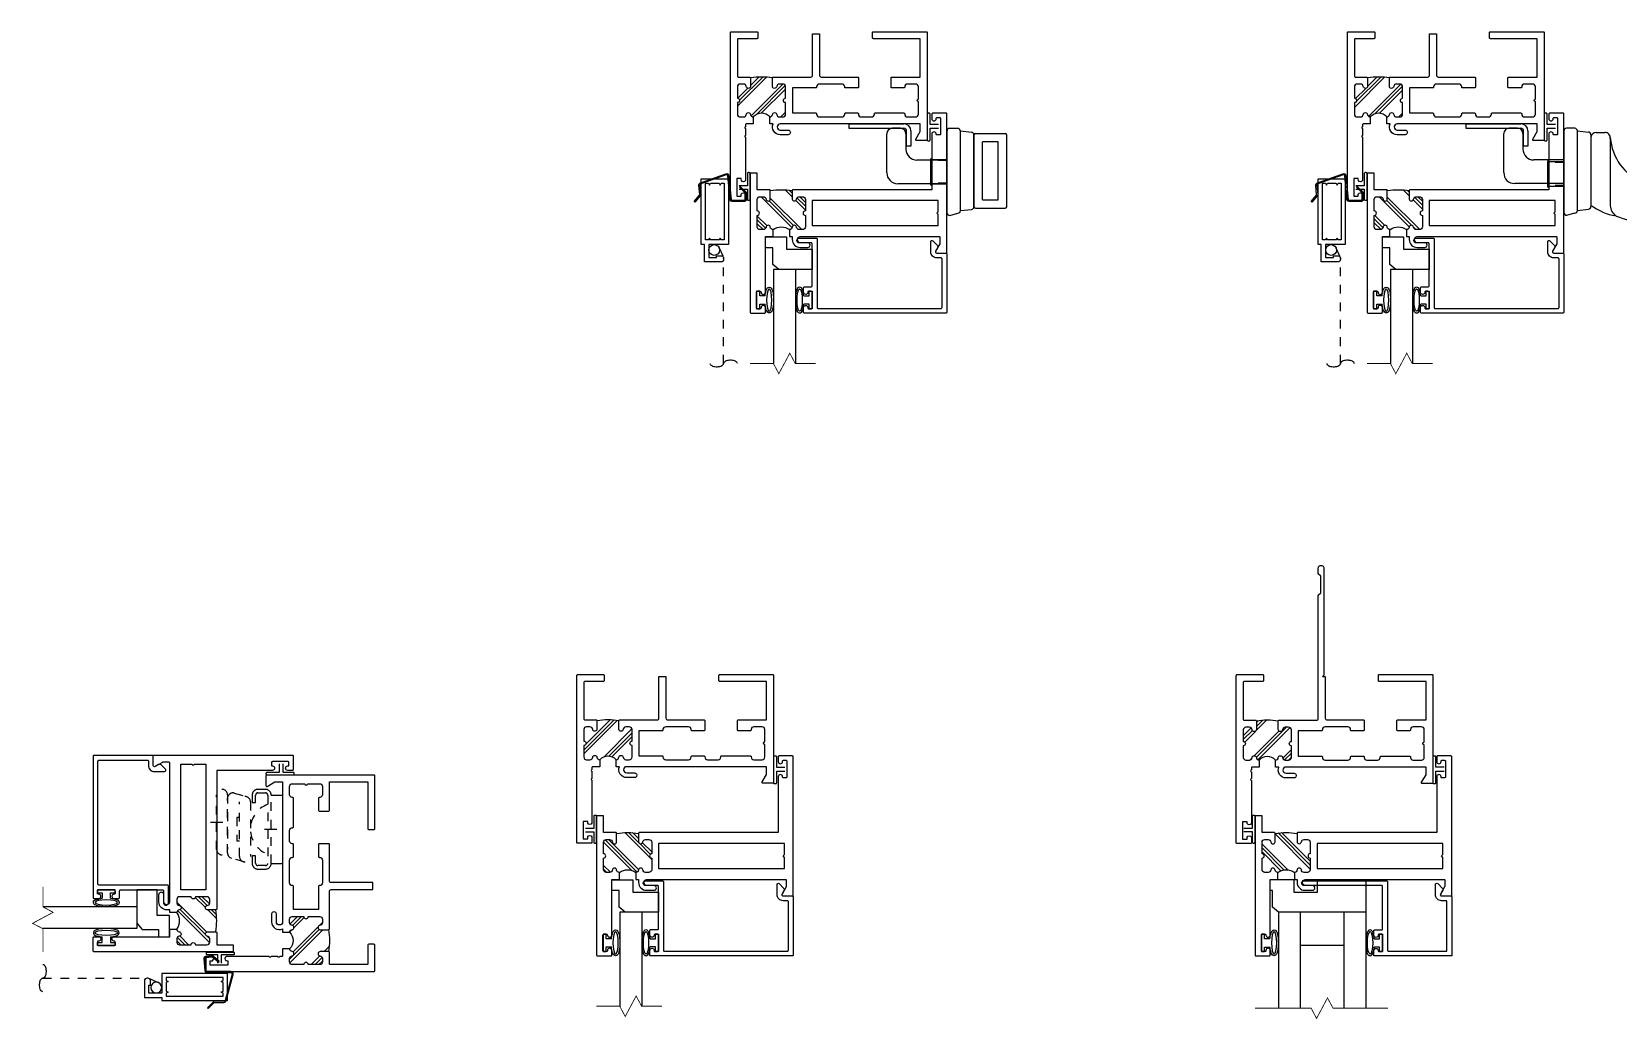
# Model space of a CAD drawing. Extents: x 0.1 to 55.9, y 2.9 to 38.1.
# Drawn here: x 0.1 to 18.25, y 16.46 to 27.77 of the extents above; entities that cross this region are included whole.
import ezdxf

# ---------------------------------------------------------------- set-up
doc = ezdxf.new("R2010")
doc.units = 0
doc.header["$LTSCALE"] = 0.25
doc.header["$MEASUREMENT"] = 0
doc.linetypes.add('HIDDEN', pattern=[0.375, 0.25, -0.125])
doc.linetypes.add('HIDDEN2', pattern=[0.1875, 0.125, -0.0625])
doc.layers.get('0').update_dxf_attribs({"linetype": 'CONTINUOUS'})
for name, color, linetype in [('DIM', 7, 'CONTINUOUS'), ('FRAME', 1, 'CONTINUOUS'), ('GLASS', 7, 'CONTINUOUS'), ('MISC', 7, 'CONTINUOUS'), ('SCREEN', 92, 'CONTINUOUS'), ('SCREEN_CLIP', 7, 'CONTINUOUS'), ('TEXT', 7, 'CONTINUOUS'), ('VENT', 5, 'CONTINUOUS')]:
    doc.layers.add(name, color=color, linetype=linetype)

# ---------------------------------------------------------------- blocks, each defined once
blk = doc.blocks.new('A$C5B811888')
at = {"layer": 'MISC', "linetype": 'Continuous'}
for points in [[(0.0319, 0), (0.0319, 0.024), (0.0025, 0.024, -0.414214), (0, 0.0265), (0, 0.0297, -0.414214), (0.0025, 0.0322), (0.0765, 0.0322, -0.414214), (0.079, 0.0297)], [(0.079, 0.0297), (0.079, 0.0265, -0.414214), (0.0765, 0.024), (0.0414, 0.024), (0.0414, 0)]]:
    blk.add_lwpolyline(points, format="xyb", dxfattribs=at)
blk = doc.blocks.new('PI_STRIKE PLATE')
at = {"layer": 'MISC'}
for p, q in [((0, 0), (-0.01, 0)), ((-0.01, 0), (-0.01, -0.05)), ((0, 0), (0.62, 0)), ((-0.01, -0.05), (0.62, -0.05)), ((0.65, -0.256), (0.65, -0.08)), ((0.7, -0.08), (0.7, -0.256)), ((0.7, -0.256), (0.65, -0.256))]:
    blk.add_line(p, q, dxfattribs=at)
for radius in [0.08, 0.03]:
    blk.add_arc((0.62, -0.08), radius, 0, 90, dxfattribs=at)
blk = doc.blocks.new('05P86-NAIL-FIN-IG')
h = blk.add_hatch()
h.set_pattern_fill('PLAST', angle=45, style=0)
h.paths.add_polyline_path([(0.544, 1.302, 0.414214), (0.512, 1.333), (0.474, 1.333, 0.38311), (0.443, 1.305, -0.947716), (0.393, 1.308), (0.393, 1.403, 0.081165), (0.143, 1.403), (0.143, 1.308, -0.947716), (0.094, 1.305, 0.38311), (0.063, 1.333), (0.024, 1.333, 0.414214), (-0.007, 1.302), (-0.007, 1.17, -1), (-0.007, 1.12), (-0.007, 0.988, 0.414214), (0.024, 0.957), (0.063, 0.957, 0.38311), (0.094, 0.985, -0.898027), (0.143, 0.985, 0.38311), (0.174, 0.957, -0.436275), (0.363, 0.957, 0.38311), (0.394, 0.985, -0.898027), (0.443, 0.985, 0.38311), (0.474, 0.957), (0.512, 0.957, 0.414214), (0.544, 0.988), (0.544, 1.12, -1), (0.544, 1.17)])
for points in [[(0.567, 0.806, -1.178959), (0.567, 0.752), (0.483, 0.752, -0.536675), (0.401, 0.877), (0.363, 0.877), (0.363, 0.957, 0.38311), (0.394, 0.985, -0.898027), (0.443, 0.985, 0.38311), (0.474, 0.957), (0.512, 0.957, 0.414214), (0.544, 0.988), (0.544, 1.12, -1), (0.544, 1.17), (0.544, 1.302, 0.414214), (0.512, 1.333), (0.474, 1.333, 0.38311), (0.443, 1.305, -0.947716), (0.393, 1.308), (0.393, 1.403, -0.414214), (0.404, 1.413), (0.832, 1.413, 0.414214), (0.852, 1.433), (0.852, 2.846), (0.879, 2.873), (0.879, 3.061), (0.852, 3.088), (0.852, 3.153, -1.059257), (0.914, 3.153), (0.914, 1.928), (0.899, 1.913), (0.932, 1.913), (0.932, 1.437, 0.414214), (0.952, 1.417), (1.367, 1.417, -0.414214), (1.377, 1.407), (1.377, 1.302, -0.414214), (1.367, 1.292), (1.23, 1.292, -0.414214), (1.221, 1.302), (1.221, 1.306, 0.414214), (1.19, 1.337), (0.93, 1.337, 0.414214), (0.898, 1.306), (0.898, 1.302, -0.414214), (0.889, 1.292), (0.623, 1.292), (0.623, 1.002), (0.889, 1.002, -0.414214), (0.898, 0.992), (0.898, 0.988, 0.414214), (0.93, 0.957), (1.19, 0.957, 0.414214), (1.221, 0.988), (1.221, 0.992, -0.414214), (1.23, 1.002), (1.367, 1.002, -0.414214), (1.377, 0.992), (1.377, 0.988, 0.414214), (1.407, 0.957), (1.529, 0.957, 0.414214), (1.56, 0.988), (1.56, 0.992, -0.414214), (1.569, 1.002), (1.897, 1.002, -0.414214), (1.907, 0.992), (1.907, 0.988, 0.414214), (1.938, 0.957), (2.032, 0.957, 0.414214), (2.064, 0.988), (2.064, 1.132, -1), (2.064, 1.162), (2.064, 1.306, 0.414214), (2.032, 1.337), (1.938, 1.337, 0.414214), (1.907, 1.306), (1.907, 1.302, -0.414214), (1.897, 1.292), (1.76, 1.292, -0.414214), (1.75, 1.302), (1.75, 1.407, -0.414214), (1.76, 1.417), (2.084, 1.417), (2.084, 1.856), (1.549, 1.856, -0.414214), (1.539, 1.866), (1.539, 1.926, -0.414214), (1.549, 1.936), (2.154, 1.936, -0.414214), (2.163, 1.926), (2.163, 0.697, -0.414214), (2.154, 0.687), (2.042, 0.687, -0.57735), (2.034, 0.702), (2.084, 0.788), (2.084, 0.877), (0.483, 0.877, 1), (0.483, 0.806)], [(-0.014, 0.25), (-0.014, 0.05), (0.037, 0.05), (0.037, 0.074, -0.596863), (0.086, 0.074), (0.086, 0.01, -0.414214), (0.076, 0), (-0.076, 0, -0.414214), (-0.087, 0.01), (-0.087, 1.926, -0.414214), (-0.076, 1.936), (0.215, 1.936, -0.414214), (0.226, 1.926), (0.226, 1.866, -0.414214), (0.215, 1.856), (0.003, 1.856, 0.414214), (-0.007, 1.846), (-0.007, 1.423, 0.414214), (0.003, 1.413), (0.134, 1.413, -0.414214), (0.143, 1.403), (0.143, 1.308, -0.947716), (0.094, 1.305, 0.38311), (0.063, 1.333), (0.024, 1.333, 0.414214), (-0.007, 1.302), (-0.007, 1.17, -1), (-0.007, 1.12), (-0.007, 0.988, 0.414214), (0.024, 0.957), (0.063, 0.957, 0.38311), (0.094, 0.985, -0.898027), (0.143, 0.985, 0.38311), (0.174, 0.957), (0.174, 0.877), (0.097, 0.877, 0.414214), (0.086, 0.867), (0.086, 0.847, -0.331679), (0.084, 0.843, 0.745356), (0.084, 0.824, -0.331679), (0.086, 0.82), (0.086, 0.747, -0.331679), (0.084, 0.743, 0.745356), (0.084, 0.724, -0.331679), (0.086, 0.72), (0.086, 0.244, -1.19356), (0.037, 0.244), (0.037, 0.25)]]:
    blk.add_lwpolyline(points, format="xyb", close=True)
at = {"color": 7}
for centre, radius, start, end in [((0.268, 0.638), 0.775, 80.7195, 99.2805), ((0.268, 0.869), 0.129, 42.8591, 137.1409)]:
    blk.add_arc(centre, radius, start, end, dxfattribs=at)
blk = doc.blocks.new('05P86-BLOCK-IG')
h = blk.add_hatch()
h.set_pattern_fill('PLAST', angle=45, style=0)
h.paths.add_polyline_path([(0.544, 1.12, -1), (0.544, 1.17), (0.544, 1.302, 0.414214), (0.512, 1.333), (0.474, 1.333, 0.38311), (0.443, 1.305, -0.947716), (0.393, 1.308), (0.393, 1.403, 0.081165), (0.143, 1.403), (0.143, 1.308, -0.947716), (0.094, 1.305, 0.38311), (0.063, 1.333), (0.024, 1.333, 0.414214), (-0.007, 1.302), (-0.007, 1.17, -1), (-0.007, 1.12), (-0.007, 0.988, 0.414214), (0.024, 0.957), (0.063, 0.957, 0.38311), (0.094, 0.985, -0.898027), (0.143, 0.985, 0.38311), (0.174, 0.957, -0.436275), (0.363, 0.957, 0.38311), (0.394, 0.985, -0.898027), (0.443, 0.985, 0.38311), (0.474, 0.957), (0.512, 0.957, 0.414214), (0.544, 0.988)])
for points in [[(0.003, 1.852, 0.414214), (-0.007, 1.842), (-0.007, 1.423, 0.414214), (0.003, 1.413), (0.134, 1.413, -0.414214), (0.143, 1.403), (0.143, 1.308, -0.947716), (0.094, 1.305, 0.38311), (0.063, 1.333), (0.024, 1.333, 0.414214), (-0.007, 1.302), (-0.007, 1.17, -1), (-0.007, 1.12), (-0.007, 0.988, 0.414214), (0.024, 0.957), (0.063, 0.957, 0.38311), (0.094, 0.985, -0.898027), (0.143, 0.985, 0.38311), (0.174, 0.957), (0.174, 0.877), (0.097, 0.877, 0.414214), (0.086, 0.867), (0.086, 0.847, -0.331679), (0.084, 0.843, 0.745356), (0.084, 0.824, -0.331679), (0.086, 0.82), (0.086, 0.747, -0.331679), (0.084, 0.743, 0.745356), (0.084, 0.724, -0.331679), (0.086, 0.72), (0.086, 0.244, -1.19356), (0.037, 0.244), (0.037, 0.25), (-0.014, 0.25), (-0.014, 0.05), (0.037, 0.05), (0.037, 0.074, -0.596863), (0.086, 0.074), (0.086, 0.01, -0.414214), (0.076, 0), (-0.076, 0, -0.414214), (-0.087, 0.01), (-0.087, 1.922, -0.414214), (-0.076, 1.932), (0.215, 1.932, -0.414214), (0.226, 1.922), (0.226, 1.862, -0.414214), (0.215, 1.852)], [(1.377, 1.298, -0.414214), (1.367, 1.288), (1.23, 1.288, -0.414214), (1.221, 1.298), (1.221, 1.302, 0.414214), (1.19, 1.333), (0.93, 1.333, 0.414214), (0.898, 1.302), (0.898, 1.298, -0.414214), (0.889, 1.288), (0.623, 1.288), (0.623, 1.002), (0.889, 1.002, -0.414214), (0.898, 0.992), (0.898, 0.988, 0.414214), (0.93, 0.957), (1.19, 0.957, 0.414214), (1.221, 0.988), (1.221, 0.992, -0.414214), (1.23, 1.002), (1.367, 1.002, -0.414214), (1.377, 0.992), (1.377, 0.988, 0.414214), (1.407, 0.957), (1.529, 0.957, 0.414214), (1.56, 0.988), (1.56, 0.992, -0.414214), (1.569, 1.002), (1.897, 1.002, -0.414214), (1.907, 0.992), (1.907, 0.988, 0.414214), (1.938, 0.957), (2.032, 0.957, 0.414214), (2.064, 0.988), (2.064, 1.132, -1), (2.064, 1.162), (2.064, 1.302, 0.414214), (2.032, 1.333), (1.938, 1.333, 0.414214), (1.907, 1.302), (1.907, 1.298, -0.414214), (1.897, 1.288), (1.76, 1.288, -0.414214), (1.75, 1.298), (1.75, 1.403, -0.414214), (1.76, 1.413), (2.084, 1.413), (2.084, 1.852), (1.549, 1.852, -0.414214), (1.539, 1.862), (1.539, 1.922, -0.414214), (1.549, 1.932), (2.154, 1.932, -0.414214), (2.163, 1.922), (2.163, 0.697, -0.414214), (2.154, 0.687), (2.042, 0.687, -0.57735), (2.034, 0.702), (2.084, 0.788), (2.084, 0.877), (0.483, 0.877, 1), (0.483, 0.806), (0.567, 0.806, -1.178959), (0.567, 0.752), (0.483, 0.752, -0.536675), (0.401, 0.877), (0.363, 0.877), (0.363, 0.957, 0.38311), (0.394, 0.985, -0.898027), (0.443, 0.985, 0.38311), (0.474, 0.957), (0.512, 0.957, 0.414214), (0.544, 0.988), (0.544, 1.12, -1), (0.544, 1.17), (0.544, 1.302, 0.414214), (0.512, 1.333), (0.474, 1.333, 0.38311), (0.443, 1.305, -0.947716), (0.393, 1.308), (0.393, 1.403, -0.414214), (0.404, 1.413), (0.832, 1.413, 0.414214), (0.852, 1.433), (0.852, 1.909), (0.932, 1.909), (0.932, 1.433, 0.414214), (0.952, 1.413), (1.367, 1.413, -0.414214), (1.377, 1.403)]]:
    blk.add_lwpolyline(points, format="xyb", close=True)
at = {"color": 7}
for centre, radius, start, end in [((0.269, 0.638), 0.775, 80.7195, 99.2805), ((0.269, 0.869), 0.129, 42.8591, 137.1409)]:
    blk.add_arc(centre, radius, start, end, dxfattribs=at)
blk = doc.blocks.new('05P11-Z-BAR')
h = blk.add_hatch()
h.set_pattern_fill('PLAST', angle=45, style=0)
h.set_pattern_definition([(45, (-0.3846, -1e-07), (-0.176777, 0.176777), []), (45, (-0.4067, 0.0221), (-0.176777, 0.176777), []), (45, (-0.4288, 0.0442), (-0.176777, 0.176777), [])])
h.paths.add_polyline_path([(0.006, 1.12, -0.414214), (-0.018, 1.145, -0.414214), (0.006, 1.17), (0.006, 1.302, 0.414214), (-0.025, 1.333), (-0.063, 1.333, 0.38311), (-0.094, 1.305, -0.947716), (-0.143, 1.308), (-0.143, 1.403, 0.087329), (-0.394, 1.403), (-0.394, 1.308, -1), (-0.443, 1.308, 0.352985), (-0.473, 1.333), (-0.512, 1.333, 0.414214), (-0.544, 1.302), (-0.544, 1.17, -0.414214), (-0.518, 1.145, -0.414214), (-0.544, 1.12), (-0.544, 0.988, 0.414214), (-0.512, 0.957), (-0.474, 0.957, 0.38311), (-0.443, 0.985, -0.898027), (-0.394, 0.985, 0.38311), (-0.363, 0.957, -0.325577), (-0.174, 0.957, 0.363634), (-0.143, 0.982, -0.947716), (-0.094, 0.985, 0.38311), (-0.063, 0.957), (-0.025, 0.957, 0.414214), (0.006, 0.988)])
blk.add_line((-0.087, 0.877), (-0.087, 0.877))
for points in [[(-2.164, 2.28, -0.414214), (-2.154, 2.29), (-2.001, 2.29, -0.414214), (-1.991, 2.28), (-1.991, 2.226, -1), (-2.041, 2.226), (-2.041, 2.23, 0.414214), (-2.051, 2.24), (-2.081, 2.24, 0.414214), (-2.091, 2.23), (-2.091, 2.05, 0.414214), (-2.081, 2.04), (-2.051, 2.04, 0.414214), (-2.041, 2.05), (-2.041, 2.051, -1), (-1.991, 2.051), (-1.991, 1.413), (-0.403, 1.413, -0.414214), (-0.394, 1.403), (-0.394, 1.306, -0.888834), (-0.443, 1.306, 0.377258), (-0.474, 1.333), (-0.512, 1.333, 0.414214), (-0.544, 1.302), (-0.544, 1.17, -1), (-0.544, 1.12), (-0.544, 0.988, 0.414214), (-0.512, 0.957), (-0.474, 0.957, 0.383109), (-0.443, 0.985, -0.898027), (-0.394, 0.985, 0.38311), (-0.363, 0.957), (-0.363, 0.877), (-0.394, 0.877), (-0.394, 0.842, -0.414214), (-0.483, 0.752), (-0.571, 0.752, -1), (-0.571, 0.806), (-0.486, 0.806, 0.859155), (-0.486, 0.877), (-2.074, 0.877, 0.414214), (-2.084, 0.867), (-2.084, 0.797, 0.131652), (-2.082, 0.792), (-2.035, 0.709, -0.577353), (-2.048, 0.687), (-2.154, 0.687, -0.414214), (-2.164, 0.697), (-2.164, 2.28)], [(-0.025, 0.957, 0.414214), (0.006, 0.988), (0.006, 1.12, -1), (0.006, 1.17), (0.006, 1.302, 0.414214), (-0.025, 1.333), (-0.063, 1.333, 0.38311), (-0.094, 1.305, -0.947716), (-0.143, 1.308), (-0.143, 1.403, -0.414214), (-0.133, 1.413), (0.006, 1.413), (0.006, 1.603), (0.086, 1.603), (0.086, 0.01, -0.414214), (0.077, 0), (-0.077, 0, -0.414214), (-0.087, 0.01), (-0.087, 0.064, -1), (-0.037, 0.064), (-0.037, 0.06, 0.414214), (-0.027, 0.05), (0.003, 0.05, 0.414214), (0.014, 0.06), (0.014, 0.24, 0.414214), (0.003, 0.25), (-0.027, 0.25, 0.414214), (-0.037, 0.24), (-0.037, 0.239, -1), (-0.087, 0.239), (-0.087, 0.877), (-0.174, 0.877), (-0.174, 0.957, 0.363634), (-0.143, 0.982, -0.947716), (-0.094, 0.985, 0.38311), (-0.063, 0.957), (-0.025, 0.957)]]:
    blk.add_lwpolyline(points, format="xyb")
blk.add_lwpolyline([(-2.063, 1.16), (-2.063, 1.288), (-0.623, 1.288), (-0.623, 1.002), (-2.063, 1.002), (-2.063, 1.129), (-2.048, 1.145)], close=True)
at = {"color": 7}
for centre, radius, start, end in [((-0.269, 0.638), 0.775, 80.7195, 99.2805), ((-0.269, 0.828), 0.16, 53.9319, 126.0681)]:
    blk.add_arc(centre, radius, start, end, dxfattribs=at)
blk = doc.blocks.new('05P05-.25in_GLASS_STOP')
for p, q in [((-0.588, 0.25), (-0.623, 0.25)), ((-0.623, 0.25), (-0.623, 0.05)), ((-0.588, 0.198), (-0.588, 0.25)), ((-0.526, 0.198), (-0.588, 0.198)), ((-0.084, 0.198), (-0.022, 0.198)), ((-0.022, 0.198), (-0.022, 0.25)), ((-0.022, 0.25), (0.013, 0.25)), ((0.013, 0.25), (0.013, 0.05)), ((-0.623, 0.05), (-0.588, 0.05)), ((-0.588, 0.05), (-0.588, 0.103)), ((-0.588, 0.103), (-0.526, 0.103)), ((-0.022, 0.103), (-0.084, 0.103)), ((-0.022, 0.05), (-0.022, 0.103)), ((0.013, 0.05), (-0.022, 0.05))]:
    blk.add_line(p, q)
blk.add_lwpolyline([(-2.048, 0.632, 0.414214), (-1.978, 0.702), (-1.978, 0.817, 0.668179), (-2.003, 0.828), (-2.053, 0.778, 0.339454), (-2.057, 0.748), (-2.035, 0.71, -0.57735), (-2.048, 0.687), (-2.153, 0.687, 0.414214), (-2.163, 0.677), (-2.163, 0.01, 0.414214), (-2.153, 0), (-0.533, 0, 0.414214), (-0.523, 0.01), (-0.523, 0.064, 0.414214), (-0.548, 0.089), (-0.549, 0.089, 0.414214), (-0.573, 0.064), (-0.573, 0.06, -0.414214), (-0.583, 0.05), (-0.608, 0.05, -0.414214), (-0.623, 0.065), (-0.623, 0.235, -0.414214), (-0.608, 0.25), (-0.583, 0.25, -0.414214), (-0.573, 0.24), (-0.573, 0.239, 0.414214), (-0.549, 0.214), (-0.548, 0.214, 0.414214), (-0.523, 0.239), (-0.523, 0.288, 0.414214), (-0.538, 0.303), (-0.613, 0.303, -0.414214), (-0.623, 0.313), (-0.623, 0.795, -0.414214), (-0.613, 0.805), (-0.474, 0.805, 0.414214), (-0.447, 0.832), (-0.447, 0.833, 0.414214), (-0.474, 0.86), (-0.668, 0.86, 0.414214), (-0.678, 0.85), (-0.678, 0.065, -0.414214), (-0.688, 0.055), (-2.098, 0.055, -0.414214), (-2.108, 0.065), (-2.108, 0.622, -0.414214), (-2.098, 0.632)], format="xyb", close=True)
at = {"extrusion": (0, 0, -1)}
blk.add_ellipse((-0.479, 0.15), major_axis=(0, 0.129), ratio=0.232303, dxfattribs=at)
blk.add_ellipse((-0.131, 0.15), major_axis=(0, 0.129), ratio=0.232303)
for points in [[(-0.526, 0.198), (-0.524, 0.219), (-0.521, 0.239), (-0.512, 0.269), (-0.508, 0.28), (-0.495, 0.294), (-0.487, 0.298), (-0.479, 0.298), (-0.468, 0.298), (-0.46, 0.292), (-0.451, 0.279), (-0.447, 0.272), (-0.437, 0.244), (-0.433, 0.215), (-0.428, 0.136), (-0.432, 0.085), (-0.444, 0.034), (-0.448, 0.022), (-0.464, 0.005), (-0.478, 0), (-0.499, 0.008), (-0.504, 0.016), (-0.512, 0.032), (-0.515, 0.041), (-0.522, 0.067), (-0.524, 0.084), (-0.526, 0.103)], [(-0.084, 0.198), (-0.086, 0.219), (-0.089, 0.239), (-0.098, 0.269), (-0.102, 0.28), (-0.115, 0.294), (-0.123, 0.298), (-0.131, 0.298), (-0.142, 0.298), (-0.15, 0.292), (-0.159, 0.279), (-0.163, 0.272), (-0.173, 0.244), (-0.177, 0.215), (-0.182, 0.136), (-0.178, 0.085), (-0.166, 0.034), (-0.162, 0.022), (-0.146, 0.005), (-0.132, 0), (-0.111, 0.008), (-0.106, 0.016), (-0.098, 0.032), (-0.095, 0.041), (-0.088, 0.067), (-0.086, 0.084), (-0.084, 0.103)]]:
    blk.add_open_spline(points, degree=3, knots=[5.075676, 5.075676, 5.075676, 5.075676, 5.596595, 5.596595, 6.055763, 6.055763, 6.283185, 6.283185, 6.283185, 6.572914, 6.572914, 6.862642, 6.862642, 7.608886, 7.608886, 8.676451, 8.676451, 9.18434, 9.18434, 9.518242, 9.518242, 9.852144, 9.852144, 10.186046, 10.186046, 10.631436, 10.631436, 10.631436, 10.631436])
blk = doc.blocks.new('05P09-1in_GLASS_STOP')
for p, q in [((-1.338, 0.25), (-1.373, 0.25)), ((-1.373, 0.25), (-1.373, 0.05)), ((-1.338, 0.197), (-1.338, 0.25)), ((-1.276, 0.197), (-1.338, 0.197)), ((-0.084, 0.197), (-0.022, 0.197)), ((-0.022, 0.197), (-0.022, 0.25)), ((-0.022, 0.25), (0.013, 0.25)), ((0.013, 0.25), (0.013, 0.05)), ((-1.373, 0.05), (-1.338, 0.05)), ((-1.338, 0.05), (-1.338, 0.102)), ((-1.338, 0.102), (-1.276, 0.102)), ((-0.022, 0.102), (-0.084, 0.102)), ((-0.022, 0.05), (-0.022, 0.102)), ((0.013, 0.05), (-0.022, 0.05))]:
    blk.add_line(p, q)
blk.add_lwpolyline([(-2.035, 0.709, -0.57735), (-2.047, 0.687), (-2.153, 0.687, 0.414214), (-2.163, 0.677), (-2.163, 0), (-1.283, 0, 0.414214), (-1.273, 0.01), (-1.273, 0.062, 0.414214), (-1.298, 0.087, 0.435311), (-1.323, 0.061, -0.435311), (-1.333, 0.05), (-1.363, 0.05, -0.414214), (-1.373, 0.06), (-1.373, 0.24, -0.414214), (-1.363, 0.25), (-1.333, 0.25, -0.435311), (-1.323, 0.239, 0.435311), (-1.298, 0.212, 0.414214), (-1.273, 0.237), (-1.273, 0.29, 0.414214), (-1.283, 0.3), (-1.363, 0.3, -0.414214), (-1.373, 0.31), (-1.373, 0.795, -0.414214), (-1.363, 0.805), (-0.474, 0.805, 0.414214), (-0.447, 0.832), (-0.447, 0.833, 0.414214), (-0.474, 0.86), (-1.418, 0.86, 0.414214), (-1.428, 0.85), (-1.428, 0.065, -0.414214), (-1.438, 0.055), (-2.108, 0.055), (-2.108, 0.622, -0.414214), (-2.098, 0.632), (-2.047, 0.632, 0.414214), (-1.977, 0.702), (-1.977, 0.817, 0.668179), (-2.003, 0.828), (-2.058, 0.773, 0.339454), (-2.06, 0.755)], format="xyb", close=True)
at = {"extrusion": (0, 0, -1)}
blk.add_ellipse((-1.229, 0.15), major_axis=(0, 0.129), ratio=0.232303, dxfattribs=at)
blk.add_ellipse((-0.131, 0.15), major_axis=(0, 0.129), ratio=0.232303)
for points in [[(-1.276, 0.197), (-1.274, 0.219), (-1.271, 0.239), (-1.262, 0.269), (-1.258, 0.28), (-1.245, 0.294), (-1.237, 0.298), (-1.229, 0.298), (-1.218, 0.298), (-1.21, 0.292), (-1.201, 0.279), (-1.197, 0.272), (-1.187, 0.244), (-1.183, 0.215), (-1.178, 0.136), (-1.182, 0.085), (-1.194, 0.034), (-1.198, 0.022), (-1.214, 0.005), (-1.228, 0), (-1.249, 0.008), (-1.254, 0.016), (-1.262, 0.032), (-1.265, 0.041), (-1.272, 0.067), (-1.274, 0.084), (-1.276, 0.102)], [(-0.084, 0.197), (-0.086, 0.219), (-0.089, 0.239), (-0.098, 0.269), (-0.102, 0.28), (-0.115, 0.294), (-0.123, 0.298), (-0.131, 0.298), (-0.142, 0.298), (-0.15, 0.292), (-0.159, 0.279), (-0.163, 0.272), (-0.173, 0.244), (-0.177, 0.215), (-0.182, 0.136), (-0.178, 0.085), (-0.166, 0.034), (-0.162, 0.022), (-0.146, 0.005), (-0.132, 0), (-0.111, 0.008), (-0.106, 0.016), (-0.098, 0.032), (-0.095, 0.041), (-0.088, 0.067), (-0.086, 0.084), (-0.084, 0.102)]]:
    blk.add_open_spline(points, degree=3, knots=[5.075676, 5.075676, 5.075676, 5.075676, 5.596595, 5.596595, 6.055763, 6.055763, 6.283185, 6.283185, 6.283185, 6.572914, 6.572914, 6.862642, 6.862642, 7.608886, 7.608886, 8.676451, 8.676451, 9.18434, 9.18434, 9.518242, 9.518242, 9.852144, 9.852144, 10.186046, 10.186046, 10.631436, 10.631436, 10.631436, 10.631436])
blk = doc.blocks.new('4-BAR_HINGE')
at = {"linetype": 'HIDDEN', "ltscale": 0.75}
for p, q in [((0.401, -1.054), (0.313, -1.054)), ((0.248, -1.119), (0.248, -1.901)), ((0.288, -1.901), (0.288, -1.119)), ((0.313, -1.094), (0.401, -1.094)), ((0.426, -1.119), (0.426, -1.204)), ((0.426, -1.204), (0.466, -1.204)), ((0.466, -1.204), (0.466, -1.119)), ((0.486, -1.823), (0.486, -1.198)), ((0.556, -1.136), (0.701, -1.178)), ((0.611, -1.198), (0.611, -1.823)), ((0.748, -1.239), (0.748, -1.864)), ((0.641, -1.377), (0.611, -1.377)), ((0.641, -1.644), (0.641, -1.377)), ((0.748, -1.904), (0.748, -1.279)), ((0.873, -1.279), (0.873, -1.904)), ((0.611, -1.644), (0.641, -1.644)), ((0.401, -1.926), (0.313, -1.926)), ((0.313, -1.966), (0.401, -1.966)), ((0.466, -1.816), (0.426, -1.816)), ((0.426, -1.816), (0.426, -1.901)), ((0.466, -1.901), (0.466, -1.816)), ((0.67, -1.924), (0.526, -1.881))]:
    blk.add_line(p, q, dxfattribs=at)
for p, q in [((0.248, -1.119), (0.123, -1.119)), ((0.248, -1.901), (0.123, -1.901))]:
    blk.add_line(p, q)
at = {"linetype": 'Continuous'}
for p, q in [((0.324, -1.51), (0.183, -1.51)), ((0.943, -1.591), (0.802, -1.591))]:
    blk.add_line(p, q, dxfattribs=at)
at = {"linetype": 'HIDDEN', "ltscale": 0.75}
for centre, radius, start, end in [((0.313, -1.119), 0.065, 90, 180), ((0.401, -1.119), 0.065, 360, 90), ((0.313, -1.119), 0.025, 90, 180), ((0.181, -1.51), 0.305, 290.4553, 69.5447), ((0.401, -1.119), 0.025, 0, 90), ((0.548, -1.198), 0.0625, 0, 180), ((0.686, -1.239), 0.062, 0, 75.7192), ((0.81, -1.279), 0.0625, 0, 180), ((0.313, -1.901), 0.065, 180, 270), ((0.313, -1.901), 0.025, 180, 270), ((0.401, -1.901), 0.065, 270, 0), ((0.401, -1.901), 0.025, 270, 0), ((0.548, -1.823), 0.0625, 180, 0), ((0.686, -1.864), 0.062, 255.5579, 0), ((0.81, -1.904), 0.0625, 180, 0)]:
    blk.add_arc(centre, radius, start, end, dxfattribs=at)
blk = doc.blocks.new('PI CUSTODIAL_LOCK')
for p, q in [((-0.688, -0.01), (-0.688, 0.437)), ((-0.53, 0.5), (-0.625, 0.5)), ((-0.468, 0.437), (-0.468, 0.26)), ((0, 0.467), (0, -0.467)), ((0.124, 0.498), (0.031, 0.498)), ((0.155, 0.469), (0.282, 0.455)), ((0.155, -0.442), (0.155, 0.467)), ((0.155, -0.371), (0.155, 0.397)), ((0.31, -0.399), (0.31, 0.424)), ((0.31, 0.424), (0.31, -0.399)), ((0.326, 0.44), (0.669, 0.44)), ((0.685, -0.399), (0.685, 0.424)), ((0.588, 0.346), (0.408, 0.346)), ((0.408, -0.321), (0.408, 0.346)), ((0.588, -0.321), (0.588, 0.346)), ((0, 0.135), (-0.343, 0.135)), ((0.155, 0), (0.155, 0)), ((0, -0.135), (-0.562, -0.135)), ((0.408, -0.321), (0.588, -0.321)), ((0.034, -0.498), (0.127, -0.472)), ((0.155, -0.443), (0.282, -0.43)), ((0.326, -0.414), (0.669, -0.414))]:
    blk.add_line(p, q)
for centre, radius, start, end in [((-0.625, 0.437), 0.0625, 90, 180), ((-0.53, 0.437), 0.0625, 0, 90), ((0.031, 0.467), 0.031, 90, 180), ((0.124, 0.467), 0.031, 0, 90), ((0.279, 0.424), 0.031, 0, 83.5847), ((0.326, 0.424), 0.0156, 90, 180), ((0.669, 0.424), 0.0156, 0, 90), ((-0.343, 0.26), 0.125, 180, 270), ((-0.562, -0.01), 0.125, 180, 270), ((0.031, -0.467), 0.031, 180, 276.4153), ((0.124, -0.442), 0.031, 276.4153, 360), ((0.279, -0.399), 0.031, 276.4153, 360), ((0.326, -0.399), 0.0156, 180, 270), ((0.669, -0.399), 0.0156, 270, 0)]:
    blk.add_arc(centre, radius, start, end)
blk = doc.blocks.new('PI_CAM_HANDLE')
for p, q in [((-0.688, -0.01), (-0.688, 0.437)), ((-0.53, 0.5), (-0.625, 0.5)), ((-0.468, 0.437), (-0.468, 0.26)), ((0, 0.467), (0, -0.467)), ((0.124, 0.498), (0.031, 0.498)), ((0.155, 0.469), (0.282, 0.455)), ((0.155, -0.442), (0.155, 0.467)), ((0.155, -0.371), (0.155, 0.397)), ((0.31, 0.424), (0.31, -0.399)), ((0.37, 0.449), (0.471, 0.449)), ((0.531, 0.382), (0.531, -0.389)), ((0, 0.135), (-0.343, 0.135)), ((0.155, 0), (0.155, 0)), ((0, -0.135), (-0.562, -0.135)), ((0.921, -0.575), (0.903, -0.125)), ((1.377, -0.148), (1.377, -0.684)), ((0.034, -0.498), (0.127, -0.472)), ((0.155, -0.443), (0.282, -0.43)), ((1.377, -0.684), (1.331, -0.697))]:
    blk.add_line(p, q)
for centre, radius, start, end in [((-0.625, 0.437), 0.0625, 90, 180), ((-0.53, 0.437), 0.0625, 0, 90), ((0.031, 0.467), 0.031, 90, 180), ((0.124, 0.467), 0.031, 0, 90), ((0.279, 0.424), 0.031, 0, 83.5847), ((0.37, 0.389), 0.06, 90, 172.88), ((0.471, 0.389), 0.06, 352.88, 90), ((1.143, 0.44), 0.614, 184.6484, 247.0299), ((-0.343, 0.26), 0.125, 180, 270), ((-0.562, -0.01), 0.125, 180, 270), ((1.084, -1.333), 1.221, 76.082, 98.4948), ((0.031, -0.467), 0.031, 180, 276.4153), ((0.124, -0.442), 0.031, 276.4153, 360), ((0.279, -0.399), 0.031, 276.4153, 360), ((0.696, 0.113), 0.627, 232.0087, 260.9517), ((0.688, -0.377), 0.158, 184.1295, 234.9355), ((0.962, 0.419), 0.995, 248.5056, 267.6488), ((0.968, -1.385), 0.811, 59.7152, 93.3382), ((0.878, -1.426), 0.858, 58.1565, 83.4948)]:
    blk.add_arc(centre, radius, start, end)
blk = doc.blocks.new('114-FLAT_SCREEN')
blk.add_line((0.142, 0.603), (0.142, 0.602))
at = {"linetype": 'HIDDEN'}
blk.add_line((0.194, 0.481), (0.144, 0.59), dxfattribs=at)
blk.add_lwpolyline([(0.399, 0.442), (0.399, -0.307), (0.087, -0.307), (0.087, 0.442), (0.312, 0.442), (0.312, 0.593), (0.222, 0.593), (0.222, 0.572), (0.172, 0.572, -0.414214), (0.142, 0.602), (0.142, 0.613, -0.414214), (0.172, 0.643), (0.362, 0.643), (0.362, 0.442)], format="xyb", close=True)
blk.add_lwpolyline([(0.292, -0.257), (0.193, -0.257), (0.182, -0.237), (0.17, -0.257), (0.136, -0.257), (0.136, 0.392), (0.17, 0.392), (0.182, 0.372), (0.193, 0.392), (0.292, 0.392), (0.303, 0.372), (0.315, 0.392), (0.348, 0.392), (0.348, -0.257), (0.315, -0.257), (0.303, -0.237)], close=True)
blk.add_circle((0.25, 0.507), 0.0618)

msp = doc.modelspace()

# ---------------------------------------------------------------- linework, layer by layer
msp.add_line((10.572, 26.588), (10.572, 25.741))
at = {"color": 7}
for p, q in [((10.389, 26.015), (10.389, 26.311)), ((10.399, 26.015), (10.399, 26.311)), ((10.572, 26.303), (10.399, 26.303)), ((10.572, 26.023), (10.572, 26.303)), ((17.448, 25.991), (17.448, 26.287)), ((17.458, 25.991), (17.458, 26.287)), ((17.631, 26.279), (17.458, 26.279)), ((17.631, 25.998), (17.631, 26.279)), ((10.572, 26.023), (10.399, 26.023)), ((17.631, 25.998), (17.458, 25.998))]:
    msp.add_line(p, q, dxfattribs=at)
at = {"color": 7, "linetype": 'HIDDEN2', "ltscale": 0.25}
for p, q in [((10.572, 26.293), (10.399, 26.293)), ((17.631, 26.269), (17.458, 26.269)), ((10.572, 26.033), (10.399, 26.033)), ((17.631, 26.008), (17.458, 26.008))]:
    msp.add_line(p, q, dxfattribs=at)
at = {"color": 7}
for centre, start, end in [((10.394, 26.311), 0, 180), ((17.453, 26.287), 0, 180), ((10.394, 26.015), 180, 0), ((17.453, 25.991), 180, 0)]:
    msp.add_arc(centre, 0.005, start, end, dxfattribs=at)
at = {"layer": 'GLASS', "color": 7, "linetype": 'Continuous'}
for p, q in [((8.589, 25.046), (8.589, 23.968)), ((8.839, 25.046), (8.839, 23.97)), ((15.648, 25.046), (15.648, 23.968)), ((15.898, 25.046), (15.898, 23.97)), ((1.305, 17.751), (0.23, 17.751)), ((6.831, 17.687), (6.831, 16.609)), ((7.081, 17.687), (7.081, 16.612)), ((1.305, 17.501), (0.227, 17.501))]:
    msp.add_line(p, q, dxfattribs=at)
at = {"layer": 'GLASS', "linetype": 'Continuous'}
for p, q in [((14.365, 17.687), (14.365, 16.59)), ((14.615, 17.687), (14.615, 16.59)), ((15.115, 17.687), (15.115, 16.59)), ((15.365, 17.687), (15.365, 16.59)), ((14.615, 17.312), (15.115, 17.312))]:
    msp.add_line(p, q, dxfattribs=at)
at = {"layer": 'GLASS', "const_width": 0.0094}
msp.add_lwpolyline([(15.621, 16.59), (14.99, 16.59), (14.927, 16.707), (14.802, 16.472), (14.74, 16.59), (14.099, 16.59)], dxfattribs=at)
at = {"layer": 'MISC'}
msp.add_line((10.572, 25.729), (10.572, 26.154), dxfattribs=at)
at = {"layer": 'MISC', "linetype": 'Continuous'}
for points in [[(10.476, 26.705), (10.382, 26.705), (10.382, 26.824, 0.414214), (10.372, 26.834), (10.357, 26.834, 0.414214), (10.347, 26.824), (10.347, 26.529, 0.414214), (10.357, 26.519)], [(17.534, 26.705), (17.441, 26.705), (17.441, 26.824, 0.414214), (17.431, 26.834), (17.416, 26.834, 0.414214), (17.406, 26.824), (17.406, 26.529, 0.414214), (17.416, 26.519)], [(10.357, 26.519), (10.372, 26.519, 0.414214), (10.382, 26.529), (10.382, 26.663), (10.476, 26.663)], [(17.416, 26.519), (17.431, 26.519, 0.414214), (17.441, 26.529), (17.441, 26.663), (17.534, 26.663)], [(8.194, 25.967), (8.29, 25.967), (8.29, 25.849, 0.414214), (8.3, 25.839), (8.312, 25.839, 0.414214), (8.322, 25.849), (8.322, 26.145, 0.414214), (8.312, 26.155)], [(8.312, 26.155), (8.3, 26.155, 0.414214), (8.29, 26.145), (8.29, 26.005), (8.194, 26.005)], [(15.371, 26.155), (15.358, 26.155, 0.414214), (15.348, 26.145), (15.348, 26.005), (15.252, 26.005)], [(15.252, 25.967), (15.348, 25.967), (15.348, 25.849, 0.414214), (15.358, 25.839), (15.371, 25.839, 0.414214), (15.381, 25.849), (15.381, 26.145, 0.414214), (15.371, 26.155)], [(8.718, 19.346), (8.625, 19.346), (8.625, 19.466, 0.414214), (8.615, 19.476), (8.599, 19.476, 0.414214), (8.589, 19.466), (8.589, 19.17, 0.414214), (8.599, 19.16)], [(16.262, 19.35), (16.167, 19.35), (16.167, 19.466, 0.414214), (16.157, 19.476), (16.143, 19.476, 0.414214), (16.133, 19.466), (16.133, 19.17, 0.414214), (16.143, 19.16)], [(8.599, 19.16), (8.615, 19.16, 0.414214), (8.625, 19.17), (8.625, 19.304), (8.718, 19.304)], [(16.143, 19.16), (16.157, 19.16, 0.414214), (16.167, 19.17), (16.167, 19.303), (16.262, 19.303)], [(6.436, 18.608), (6.532, 18.608), (6.532, 18.49, 0.414214), (6.542, 18.48), (6.555, 18.48, 0.414214), (6.565, 18.49), (6.565, 18.786, 0.414214), (6.555, 18.796)], [(6.555, 18.796), (6.542, 18.796, 0.414214), (6.532, 18.786), (6.532, 18.646), (6.436, 18.646)], [(14.089, 18.796), (14.077, 18.796, 0.414214), (14.067, 18.786), (14.067, 18.646), (13.97, 18.646)], [(13.97, 18.613), (14.067, 18.613), (14.067, 18.49, 0.414214), (14.077, 18.48), (14.089, 18.48, 0.414214), (14.099, 18.49), (14.099, 18.786, 0.414214), (14.089, 18.796)], [(2.23, 17.103), (2.23, 17.199), (2.112, 17.199, -0.414214), (2.102, 17.209), (2.102, 17.222, -0.414214), (2.112, 17.232), (2.408, 17.232, -0.414214), (2.418, 17.222)], [(2.418, 17.222), (2.418, 17.209, -0.414214), (2.408, 17.199), (2.268, 17.199), (2.268, 17.103)]]:
    msp.add_lwpolyline(points, format="xyb", dxfattribs=at)
for points in [[(8.495, 25.419), (8.738, 25.419), (8.738, 25.277), (9.031, 25.277), (9.031, 25.046), (8.649, 25.046)], [(15.554, 25.419), (15.796, 25.419), (15.796, 25.277), (16.09, 25.277), (16.09, 25.046), (15.708, 25.046)], [(8.649, 25.046), (8.581, 25.105), (8.581, 25.294), (8.495, 25.294)], [(15.708, 25.046), (15.639, 25.105), (15.639, 25.294), (15.554, 25.294)], [(6.738, 18.06), (6.98, 18.06), (6.98, 17.918), (7.274, 17.918), (7.274, 17.687), (6.892, 17.687)], [(1.678, 17.407), (1.678, 17.649), (1.536, 17.649), (1.536, 17.943), (1.305, 17.943), (1.305, 17.561)], [(6.892, 17.687), (6.823, 17.746), (6.823, 17.935), (6.738, 17.935)], [(1.305, 17.561), (1.364, 17.492), (1.553, 17.492), (1.553, 17.407)]]:
    msp.add_lwpolyline(points, dxfattribs=at)
at = {"layer": 'MISC', "const_width": 0.0094}
for points in [[(9.07, 23.97), (8.837, 23.97), (8.775, 24.088), (8.65, 23.853), (8.587, 23.97), (8.321, 23.97)], [(16.129, 23.97), (15.896, 23.97), (15.834, 24.088), (15.709, 23.853), (15.646, 23.97), (15.38, 23.97)], [(0.23, 17.982), (0.23, 17.749), (0.347, 17.687), (0.112, 17.561), (0.23, 17.499), (0.23, 17.232)], [(7.312, 16.612), (7.08, 16.612), (7.017, 16.729), (6.892, 16.494), (6.83, 16.612), (6.563, 16.612)]]:
    msp.add_lwpolyline(points, dxfattribs=at)
at = {"layer": 'MISC'}
msp.add_lwpolyline([(14.272, 18.064), (14.54, 18.064), (14.54, 17.918), (14.813, 17.918), (14.813, 18.064), (15.365, 18.064), (15.365, 17.687), (14.365, 17.687), (14.296, 17.747), (14.296, 17.935), (14.272, 17.935)], dxfattribs=at)
at = {"layer": 'SCREEN', "linetype": 'HIDDEN'}
for p, q in [((8.018, 23.97), (8.018, 25.168)), ((15.077, 23.97), (15.077, 25.168)), ((0.23, 16.934), (1.427, 16.934))]:
    msp.add_line(p, q, dxfattribs=at)
at = {"layer": 'SCREEN', "flags": 128}
for points in [[(7.861, 23.97), (7.863, 23.964), (7.867, 23.957), (7.873, 23.951), (7.882, 23.945), (7.892, 23.941), (7.905, 23.937), (7.918, 23.935), (7.932, 23.933), (7.947, 23.933), (7.961, 23.935), (7.975, 23.937), (7.987, 23.941), (7.998, 23.945), (8.006, 23.951), (8.013, 23.957), (8.017, 23.964), (8.018, 23.97)], [(8.175, 23.97), (8.173, 23.977), (8.169, 23.984), (8.163, 23.99), (8.154, 23.996), (8.144, 24), (8.131, 24.004), (8.118, 24.006), (8.104, 24.008), (8.089, 24.008), (8.075, 24.006), (8.061, 24.004), (8.049, 24), (8.039, 23.996), (8.03, 23.99), (8.023, 23.984), (8.019, 23.977), (8.018, 23.97)], [(14.92, 23.97), (14.921, 23.964), (14.925, 23.957), (14.932, 23.951), (14.94, 23.945), (14.951, 23.941), (14.963, 23.937), (14.977, 23.935), (14.991, 23.933), (15.006, 23.933), (15.02, 23.935), (15.033, 23.937), (15.046, 23.941), (15.056, 23.945), (15.065, 23.951), (15.071, 23.957), (15.075, 23.964), (15.077, 23.97)], [(15.233, 23.97), (15.232, 23.977), (15.228, 23.984), (15.222, 23.99), (15.213, 23.996), (15.202, 24), (15.19, 24.004), (15.176, 24.006), (15.162, 24.008), (15.148, 24.008), (15.134, 24.006), (15.12, 24.004), (15.108, 24), (15.097, 23.996), (15.088, 23.99), (15.082, 23.984), (15.078, 23.977), (15.077, 23.97)], [(0.23, 17.091), (0.236, 17.089), (0.243, 17.085), (0.249, 17.079), (0.255, 17.07), (0.259, 17.06), (0.263, 17.047), (0.265, 17.034), (0.267, 17.02), (0.267, 17.005), (0.265, 16.991), (0.263, 16.977), (0.259, 16.965), (0.255, 16.954), (0.249, 16.946), (0.243, 16.939), (0.236, 16.935), (0.23, 16.934)], [(0.23, 16.777), (0.223, 16.779), (0.216, 16.783), (0.21, 16.789), (0.204, 16.798), (0.2, 16.808), (0.196, 16.821), (0.194, 16.834), (0.192, 16.848), (0.192, 16.863), (0.194, 16.877), (0.196, 16.891), (0.2, 16.903), (0.204, 16.913), (0.21, 16.922), (0.216, 16.929), (0.223, 16.933), (0.23, 16.934)]]:
    msp.add_lwpolyline(points, dxfattribs=at)
at = {"layer": 'SCREEN_CLIP'}
for points in [[(8.254, 25.836, 0.414214), (8.264, 25.846), (8.264, 25.922, 0.198912), (8.261, 25.929), (8.2, 25.99), (8.209, 25.998), (8.27, 25.938, -0.198912), (8.276, 25.922), (8.276, 25.846, -0.414214), (8.254, 25.824), (8.113, 25.824, -0.388879), (8.091, 25.844), (8.067, 26.119, 0.493145), (8.047, 26.131), (7.757, 26.026, 0.339454), (7.747, 26.01), (7.756, 25.905, -0.198912), (7.751, 25.889), (7.689, 25.816), (7.68, 25.823), (7.742, 25.897, 0.198912), (7.744, 25.904), (7.735, 26.009, -0.339454), (7.753, 26.037), (8.043, 26.143, -0.493145), (8.079, 26.12), (8.103, 25.845, 0.388879), (8.113, 25.836)], [(15.313, 25.836, 0.414214), (15.323, 25.846), (15.323, 25.922, 0.198912), (15.32, 25.929), (15.259, 25.99), (15.268, 25.998), (15.328, 25.938, -0.198912), (15.335, 25.922), (15.335, 25.846, -0.414214), (15.313, 25.824), (15.171, 25.824, -0.388879), (15.15, 25.844), (15.126, 26.119, 0.493145), (15.105, 26.131), (14.815, 26.026, 0.339454), (14.805, 26.01), (14.815, 25.905, -0.198912), (14.81, 25.889), (14.748, 25.816), (14.739, 25.823), (14.8, 25.897, 0.198912), (14.803, 25.904), (14.794, 26.009, -0.339454), (14.811, 26.037), (15.101, 26.143, -0.493145), (15.138, 26.12), (15.162, 25.845, 0.388879), (15.171, 25.836)], [(2.083, 17.158, -0.414214), (2.092, 17.169), (2.168, 17.176, -0.198912), (2.175, 17.173), (2.241, 17.118), (2.248, 17.127), (2.183, 17.183, 0.198912), (2.166, 17.188), (2.091, 17.181, 0.414214), (2.071, 17.157), (2.083, 17.017, 0.388879), (2.105, 16.997), (2.381, 16.997, -0.493145), (2.395, 16.978), (2.315, 16.679, -0.339454), (2.301, 16.668), (2.195, 16.668, 0.198912), (2.18, 16.662), (2.112, 16.594), (2.12, 16.586), (2.188, 16.653, -0.198912), (2.195, 16.656), (2.301, 16.656, 0.339454), (2.327, 16.676), (2.407, 16.975, 0.493145), (2.381, 17.009), (2.105, 17.009, -0.388879), (2.095, 17.018)]]:
    msp.add_lwpolyline(points, format="xyb", close=True, dxfattribs=at)
at = {"layer": 'TEXT'}
for p, q in [((8.837, 25.046), (8.589, 25.046)), ((15.896, 25.046), (15.648, 25.046)), ((1.305, 17.749), (1.305, 17.501)), ((7.08, 17.687), (6.831, 17.687))]:
    msp.add_line(p, q, dxfattribs=at)

# ---------------------------------------------------------------- block references
at = {"layer": 'DIM'}
for name, p in [('PI CUSTODIAL_LOCK', (10.572, 26.163)), ('PI_CAM_HANDLE', (17.631, 26.165))]:
    msp.add_blockref(name, p, dxfattribs=at)
at = {"layer": 'FRAME'}
for name, p in [('05P86-BLOCK-IG', (8.183, 25.836)), ('05P86-BLOCK-IG', (15.242, 25.836)), ('05P86-NAIL-FIN-IG', (13.97, 18.473)), ('05P86-BLOCK-IG', (6.426, 18.477))]:
    msp.add_blockref(name, p, dxfattribs=at)
at = {"layer": 'FRAME', "xscale": -1, "rotation": 270}
msp.add_blockref('05P86-BLOCK-IG', (2.095, 17.095), dxfattribs=at)
at = {"layer": 'GLASS', "rotation": 180}
msp.add_blockref('4-BAR_HINGE', (3.09, 17.128), dxfattribs=at)
at = {"layer": 'MISC', "xscale": 4, "yscale": 4, "zscale": 4, "rotation": 180}
msp.add_blockref('A$C5B811888', (3.102, 19.387), dxfattribs=at)
at = {"layer": 'SCREEN', "rotation": 180}
for p in [(8.16, 25.776), (15.218, 25.776)]:
    msp.add_blockref('114-FLAT_SCREEN', p, dxfattribs=at)
at = {"layer": 'SCREEN', "xscale": -1, "rotation": 90}
msp.add_blockref('114-FLAT_SCREEN', (2.034, 17.075), dxfattribs=at)
at = {"layer": 'TEXT'}
for p in [(9.461, 26.713), (16.52, 26.713)]:
    msp.add_blockref('PI_STRIKE PLATE', p, dxfattribs=at)
at = {"layer": 'VENT', "xscale": -1}
for name, p in [('05P11-Z-BAR', (8.409, 24.546)), ('05P11-Z-BAR', (15.468, 24.546)), ('05P05-.25in_GLASS_STOP', (8.409, 24.546)), ('05P05-.25in_GLASS_STOP', (15.468, 24.546)), ('05P11-Z-BAR', (6.651, 17.187)), ('05P11-Z-BAR', (14.185, 17.187)), ('05P05-.25in_GLASS_STOP', (6.651, 17.187)), ('05P09-1in_GLASS_STOP', (14.185, 17.187))]:
    msp.add_blockref(name, p, dxfattribs=at)
at = {"layer": 'VENT', "rotation": 269.9999999999999}
for name in ['05P05-.25in_GLASS_STOP', '05P11-Z-BAR']:
    msp.add_blockref(name, (0.805, 17.321), dxfattribs=at)

doc.saveas('drawing.dxf')
